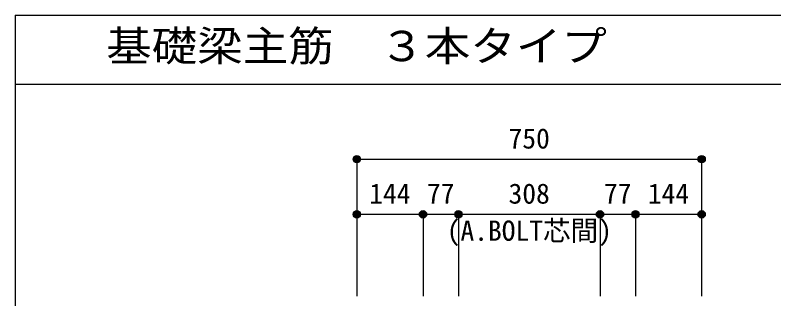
# Model space of a CAD drawing. Units: millimetres at full size, sheet at 1:20. Extents: x -3982 to 3969, y -2797 to 2801.
# Drawn here: x -3982 to -2332, y 2183 to 2801 of the extents above; entities that cross this region are included whole.
import ezdxf
from ezdxf.enums import TextEntityAlignment as Align

# ---------------------------------------------------------------- set-up
doc = ezdxf.new("R2010")
doc.units = ezdxf.units.MM
doc.header["$LTSCALE"] = 20
doc.header["$PDMODE"] = 32
doc.header["$PDSIZE"] = 10
for name, color, linetype in [('6-5_梁主筋', 7, 'Continuous'), ('6-7_文字', 7, 'Continuous'), ('6-D_寸法', 4, 'Continuous'), ('F-0_枠', 6, 'Continuous')]:
    doc.layers.add(name, color=color, linetype=linetype)
doc.styles.add('ＭＳ ゴシック', font='')
doc.styles.get('ＭＳ ゴシック').set_extended_font_data('MS Gothic')

msp = doc.modelspace()

# ---------------------------------------------------------------- linework, layer by layer
at = {"layer": '6-5_梁主筋', "color": 4}
for p, q in [((-3238.87, 2367.15), (-3238.87, 2189.12)), ((-2488.87, 2367.15), (-2488.87, 2189.12))]:
    msp.add_line(p, q, dxfattribs=at)
at = {"layer": '6-5_梁主筋'}
for p in [(-3238.87, 2367.15), (-2488.87, 2367.15)]:
    msp.add_point(p, dxfattribs=at)
at = {"layer": '6-D_寸法'}
for p, q in [((-3238.87, 2487.15), (-3238.87, 2367.15)), ((-3238.87, 2487.15), (-2488.87, 2487.15)), ((-3238.87, 2367.15), (-3238.87, 2189.12)), ((-3238.87, 2367.15), (-3238.87, 2189.12)), ((-3238.87, 2367.15), (-3238.87, 2189.12)), ((-3238.87, 2367.15), (-3094.87, 2367.15)), ((-3238.87, 2367.15), (-3238.87, 2189.12)), ((-3094.87, 2367.15), (-3094.87, 2189.12)), ((-3094.87, 2367.15), (-3017.87, 2367.15)), ((-3017.87, 2367.15), (-3017.87, 2189.12)), ((-3017.87, 2367.15), (-2709.87, 2367.15)), ((-2709.87, 2367.15), (-2709.87, 2189.12)), ((-2709.87, 2367.15), (-2632.87, 2367.15)), ((-2632.87, 2367.15), (-2632.87, 2189.12)), ((-2488.87, 2367.15), (-2488.87, 2189.12)), ((-2488.87, 2367.15), (-2488.87, 2189.12))]:
    msp.add_line(p, q, dxfattribs=at)
for points in [[(-3238.87, 2487.15), (-3238.87, 2367.15), (-3238.87, 2189.12)], [(-2488.87, 2487.15), (-2488.87, 2367.15), (-2488.87, 2189.12)], [(-2632.87, 2367.15), (-2488.87, 2367.15), (-2488.87, 2189.12)]]:
    msp.add_lwpolyline(points, dxfattribs=at)
for centre, radius in [((-3238.87, 2487.15), 8), ((-3238.87, 2487.15), 7.2), ((-3238.87, 2487.15), 6.4), ((-3238.87, 2487.15), 5.6), ((-3238.87, 2487.15), 4.8), ((-2488.87, 2487.15), 8), ((-2488.87, 2487.15), 7.2), ((-2488.87, 2487.15), 6.4), ((-2488.87, 2487.15), 5.6), ((-2488.87, 2487.15), 4.8), ((-3238.87, 2487.15), 4), ((-3238.87, 2487.15), 3.2), ((-3238.87, 2487.15), 2.4), ((-3238.87, 2487.15), 1.6), ((-3238.87, 2487.15), 0.8), ((-2488.87, 2487.15), 4), ((-2488.87, 2487.15), 3.2), ((-2488.87, 2487.15), 2.4), ((-2488.87, 2487.15), 1.6), ((-2488.87, 2487.15), 0.8), ((-3238.87, 2367.15), 8), ((-3238.87, 2367.15), 7.2), ((-3238.87, 2367.15), 6.4), ((-3238.87, 2367.15), 5.6), ((-3238.87, 2367.15), 4.8), ((-3238.87, 2367.15), 4), ((-3238.87, 2367.15), 3.2), ((-3238.87, 2367.15), 2.4), ((-3238.87, 2367.15), 1.6), ((-3238.87, 2367.15), 0.8), ((-3094.87, 2367.15), 8), ((-3094.87, 2367.15), 7.2), ((-3094.87, 2367.15), 6.4), ((-3094.87, 2367.15), 5.6), ((-3094.87, 2367.15), 4.8), ((-3094.87, 2367.15), 4), ((-3094.87, 2367.15), 3.2), ((-3094.87, 2367.15), 2.4), ((-3094.87, 2367.15), 1.6), ((-3094.87, 2367.15), 0.8), ((-3017.87, 2367.15), 8), ((-3017.87, 2367.15), 7.2), ((-3017.87, 2367.15), 6.4), ((-3017.87, 2367.15), 5.6), ((-3017.87, 2367.15), 4.8), ((-3017.87, 2367.15), 4), ((-3017.87, 2367.15), 3.2), ((-3017.87, 2367.15), 2.4), ((-3017.87, 2367.15), 1.6), ((-3017.87, 2367.15), 0.8), ((-2709.87, 2367.15), 8), ((-2709.87, 2367.15), 7.2), ((-2709.87, 2367.15), 6.4), ((-2709.87, 2367.15), 5.6), ((-2709.87, 2367.15), 4.8), ((-2709.87, 2367.15), 4), ((-2709.87, 2367.15), 3.2), ((-2709.87, 2367.15), 2.4), ((-2709.87, 2367.15), 1.6), ((-2709.87, 2367.15), 0.8), ((-2632.87, 2367.15), 8), ((-2632.87, 2367.15), 7.2), ((-2632.87, 2367.15), 6.4), ((-2632.87, 2367.15), 5.6), ((-2632.87, 2367.15), 4.8), ((-2632.87, 2367.15), 4), ((-2632.87, 2367.15), 3.2), ((-2632.87, 2367.15), 2.4), ((-2632.87, 2367.15), 1.6), ((-2632.87, 2367.15), 0.8), ((-2488.87, 2367.15), 8), ((-2488.87, 2367.15), 7.2), ((-2488.87, 2367.15), 6.4), ((-2488.87, 2367.15), 5.6), ((-2488.87, 2367.15), 4.8), ((-2488.87, 2367.15), 4), ((-2488.87, 2367.15), 3.2), ((-2488.87, 2367.15), 2.4), ((-2488.87, 2367.15), 1.6), ((-2488.87, 2367.15), 0.8)]:
    msp.add_circle(centre, radius, dxfattribs=at)
at = {"layer": '6-D_寸法', "color": 7}
for p in [(-3238.87, 2487.15), (-2488.87, 2487.15), (-3238.87, 2367.15), (-3094.87, 2367.15), (-3017.87, 2367.15), (-2709.87, 2367.15), (-2632.87, 2367.15), (-2488.87, 2367.15)]:
    msp.add_point(p, dxfattribs=at)
at = {"layer": 'F-0_枠'}
for q in [(3969.4, 2800.77), (-3981.92, -2796.83)]:
    msp.add_line((-3981.92, 2800.77), q, dxfattribs=at)
at = {"layer": 'F-0_枠', "color": 2}
msp.add_line((-3981.92, 2650.77), (2482.4, 2650.77), dxfattribs=at)

# ---------------------------------------------------------------- texts
at = {"layer": '6-7_文字', "color": 2, "style": 'ＭＳ ゴシック', "width": 1.1}
msp.add_text('\u3000\u3000基礎梁主筋\u3000３本タイプ', height=65.98, dxfattribs=at).set_placement((-3981.92, 2680.77), align=Align.BOTTOM_LEFT)
at = {"layer": '6-7_文字', "color": 4, "style": 'ＭＳ ゴシック'}
msp.add_text('(A.BOLT芯間)', height=43.99, dxfattribs=at).set_placement((-3043.34, 2296.37), align=Align.BOTTOM_LEFT)
at = {"layer": '6-D_寸法', "style": 'ＭＳ ゴシック'}
for s, p in [('750', (-2908.87, 2497.15)), ('144', (-3211.87, 2377.15)), ('77', (-3086.37, 2377.15)), ('308', (-2908.87, 2377.15)), ('77', (-2701.37, 2377.15)), ('144', (-2605.87, 2377.15))]:
    msp.add_text(s, height=43.99, dxfattribs=at).set_placement(p, align=Align.BOTTOM_LEFT)

doc.saveas('drawing.dxf')
